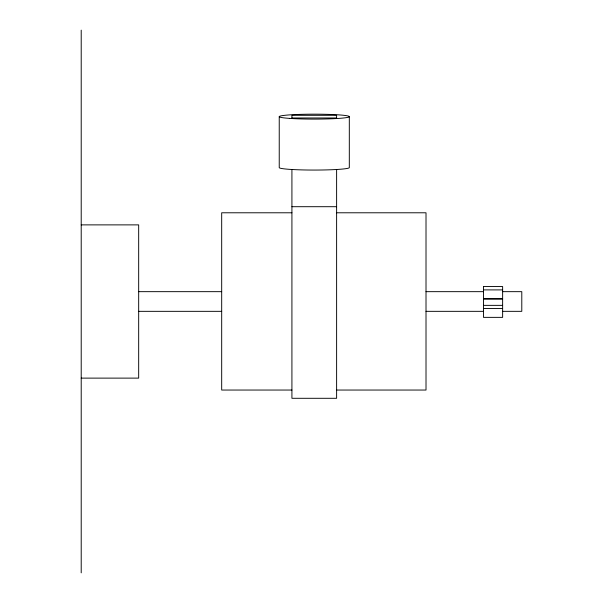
<?xml version="1.0" encoding="UTF-8"?>
<svg xmlns="http://www.w3.org/2000/svg" width="603" height="603" viewBox="0 0 603 603"><rect width="100%" height="100%" fill="white"/><g stroke="black" fill="none" stroke-linecap="round" stroke-linejoin="round"><path stroke-width="0.9" d="M291.92 117.977L336.617 117.977M291.92 206.701L336.617 206.701M291.92 212.784L221.685 212.784L221.685 390.043L291.92 390.043M336.617 212.784L426.012 212.784L426.012 390.043L336.617 390.043M81.209 224.881L138.675 224.881L138.675 378.119L81.209 378.119M483.478 286.553L502.631 286.553L502.631 317.366L483.478 317.366L483.478 286.44M483.478 289.9L502.631 289.9M138.675 291.664L221.685 291.664M426.012 291.664L483.478 291.664M502.631 291.664L521.791 291.664L521.791 311.336L502.631 311.336M483.478 298.802L502.631 298.802M483.478 298.952L502.631 298.952M483.478 305.359L502.631 305.359M483.478 308.457L502.631 308.457M138.675 311.336L221.685 311.336M426.012 311.336L483.478 311.336M349.31 116.643L349.31 167.596A35.034 2.472 0 0 1 314.269 170.061A35.034 2.472 0 0 1 279.234 167.596L279.234 116.643M336.617 118.075L336.617 115.301L291.92 115.301L291.92 118.075M336.617 169.42L336.617 398.297L291.92 398.297L291.92 169.42M81.209 30.15L81.209 572.85M289.493 118.384A35.034 2.472 0 0 0 348.112 117.276A35.034 2.472 0 0 0 305.201 114.253A35.034 2.472 0 0 0 289.493 118.384"/></g></svg>
